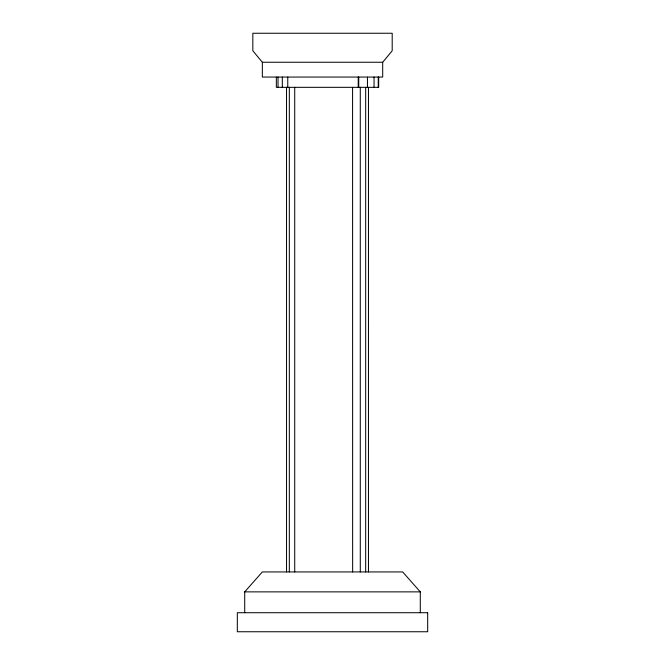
<?xml version="1.0" encoding="UTF-8"?>
<svg xmlns="http://www.w3.org/2000/svg" width="665" height="665" viewBox="0 0 665 665"><rect width="100%" height="100%" fill="white"/><g stroke="black" fill="none" stroke-linecap="round" stroke-linejoin="round"><path stroke-width="1" d="M367.645 77.057L382.691 77.057L382.691 62.252L392.2 50.773L392.2 33.25L252.833 33.25L252.833 50.773L262.343 62.252L262.343 77.057L367.454 77.057L367.454 87.331M244.712 612.714L244.712 591.867L262.343 571.933L402.658 571.933L420.288 591.867L420.288 612.714M262.343 62.252L382.691 62.252M244.712 591.867L420.288 591.867M378.676 77.057L378.676 87.331L276.349 87.331L276.349 77.057M378.244 77.057L378.244 87.331M374.046 77.057L374.046 87.331M368.476 87.331L368.468 571.933M365.675 87.331L365.675 571.933M360.28 87.331L360.28 571.933M358.751 77.057L358.751 87.331M358.227 77.057L358.227 87.331M352.583 87.331L352.65 571.933M294.72 87.331L294.72 571.933M289.325 87.331L289.325 571.933M287.762 77.057L287.762 87.331M286.54 87.331L286.549 571.933M282.309 77.057L282.309 87.331M278.028 77.057L278.028 87.331M427.678 612.714L237.322 612.714L237.322 631.75L427.678 631.75L427.678 612.714"/></g></svg>
